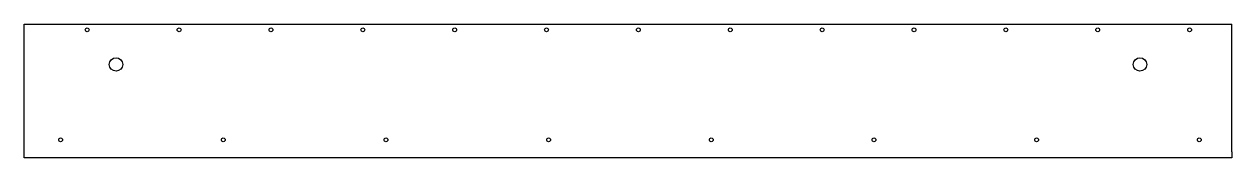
# Model space of a CAD drawing. Extents: x 0 to 78.9, y 0 to 8.8.
import ezdxf

# ---------------------------------------------------------------- set-up
doc = ezdxf.new("R2010")
doc.units = 0
doc.header["$LTSCALE"] = 1.21
doc.layers.get('0').update_dxf_attribs({"linetype": 'CONTINUOUS'})
doc.layers.add('DTM_AXES', color=7, linetype='CONTINUOUS')
doc.layers.add('DTM_SURFS', color=7, linetype='CONTINUOUS')

msp = doc.modelspace()

# ---------------------------------------------------------------- linework, layer by layer
at = {"color": 3, "linetype": 'CONTINUOUS'}
for p, q in [((0, 0.473), (0, 1.843)), ((78.88, 0.473), (78.88, 1.843)), ((0, 0), (0, 0.399)), ((78.88, 0), (0, 0)), ((78.88, 0.399), (78.88, 0))]:
    msp.add_line(p, q, dxfattribs=at)
at = {"layer": 'DTM_AXES', "color": 3, "linetype": 'CONTINUOUS'}
for p, q in [((0, 3.639), (0, 3.713)), ((78.88, 3.639), (78.88, 3.713)), ((0, 2.306), (0, 2.38)), ((78.88, 2.306), (78.88, 2.38)), ((0, 1.843), (0, 1.917)), ((78.88, 1.843), (78.88, 1.917)), ((0, 0.399), (0, 0.473)), ((78.88, 0.399), (78.88, 0.473))]:
    msp.add_line(p, q, dxfattribs=at)
for centre, radius in [((4.12, 8.383), 0.125), ((10.12, 8.383), 0.125), ((16.12, 8.383), 0.125), ((22.12, 8.383), 0.125), ((28.12, 8.383), 0.125), ((34.12, 8.383), 0.125), ((40.12, 8.383), 0.125), ((46.12, 8.383), 0.125), ((52.12, 8.383), 0.125), ((58.12, 8.383), 0.125), ((64.12, 8.383), 0.125), ((70.12, 8.383), 0.125), ((76.12, 8.383), 0.125), ((6, 6.123), 0.438), ((72.88, 6.123), 0.438), ((2.38, 1.183), 0.125), ((13.005, 1.183), 0.125), ((23.629, 1.183), 0.125), ((34.254, 1.183), 0.125), ((44.879, 1.183), 0.125), ((55.504, 1.183), 0.125), ((66.128, 1.183), 0.125), ((76.753, 1.183), 0.125)]:
    msp.add_circle(centre, radius, dxfattribs=at)
at = {"layer": 'DTM_SURFS', "color": 3, "linetype": 'CONTINUOUS'}
for p, q in [((0, 3.713), (0, 8.763)), ((0, 8.763), (78.88, 8.763)), ((78.88, 3.713), (78.88, 8.763)), ((0, 2.38), (0, 3.639)), ((78.88, 2.38), (78.88, 3.639)), ((0, 1.917), (0, 2.306)), ((78.88, 1.917), (78.88, 2.306))]:
    msp.add_line(p, q, dxfattribs=at)

doc.saveas('drawing.dxf')
